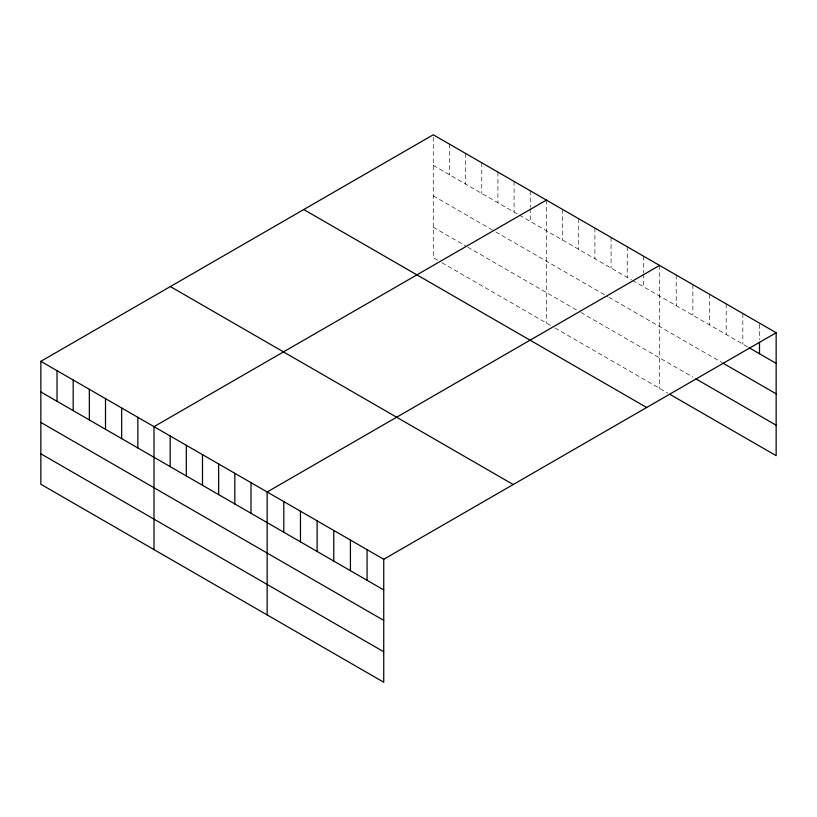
<?xml version="1.0" encoding="UTF-8"?>
<svg xmlns="http://www.w3.org/2000/svg" width="817" height="817" viewBox="0 0 817 817"><rect width="100%" height="100%" fill="white"/><g stroke="black" fill="none" stroke-linecap="round" stroke-linejoin="round"><path stroke-width="0.61" stroke-dasharray="4.08 3.06" d="M433.265 165.402L518.397 214.554M519.479 215.177L631.551 279.874M632.634 280.497L748.045 347.133M433.265 195.866L494.693 231.323M495.766 231.946L607.848 296.653M608.92 297.276L722.024 362.574M433.265 227.249L465.598 245.907M467.753 247.153L578.742 311.236M580.897 312.482L692.877 377.127M437.575 260.194L433.265 257.712L433.265 134.774M441.885 262.686L550.729 325.523M555.039 328.015L667.898 393.171M759.493 324.39L759.493 339.709M742.837 313.503L742.837 344.131M726.19 303.883L726.19 334.521M709.534 294.273L709.534 324.9M692.877 284.653L692.877 315.28M676.221 275.043L676.221 305.67M659.574 265.423L659.574 388.361M643.408 256.089L643.408 272.684M643.408 273.961L643.408 286.726M627.242 246.765L627.242 277.392M611.075 237.43L611.075 268.058M594.909 228.096L594.909 258.723M578.742 218.762L578.742 249.389M562.586 209.428L562.586 240.055M546.42 200.094L546.42 323.032M530.253 190.77L530.253 207.355M530.253 208.631L530.253 221.397M514.087 181.435L514.087 212.063M497.921 172.101L497.921 202.728M481.764 162.767L481.764 193.394M465.598 153.433L465.598 184.06M449.432 144.098L449.432 174.736"/><path stroke-width="1.23" d="M40.85 361.328L383.735 559.288L383.735 682.226L40.85 484.267L40.85 361.328L433.265 134.774L776.15 332.733L776.15 455.672L669.981 394.376M546.42 200.094L154.005 426.658L154.005 549.596M659.574 265.423L267.149 491.987L267.149 614.925M383.735 559.288L776.15 332.733M749.087 347.736L776.15 363.361M723.065 363.177L776.15 393.825M696.002 378.935L776.15 425.208M303.771 209.54L646.656 407.499M170.345 286.563L513.229 484.532M40.85 391.956L383.735 589.925M40.85 422.42L383.735 620.379M40.85 453.803L383.735 651.772M759.493 342.262L759.493 353.751M367.078 549.678L367.078 580.305M350.422 540.057L350.422 570.695M333.775 530.447L333.775 561.075M317.119 520.827L317.119 551.465M300.462 511.217L300.462 541.845M283.805 501.597L283.805 532.224M250.993 482.653L250.993 513.28M234.826 473.319L234.826 503.946M218.66 463.985L218.66 494.612M202.493 454.65L202.493 485.288M186.327 445.326L186.327 475.954M170.171 435.992L170.171 466.619M137.838 417.324L137.838 447.951M121.672 407.989L121.672 438.617M105.505 398.655L105.505 429.293M89.339 389.331L89.339 419.958M73.183 379.997L73.183 410.624M57.016 370.663L57.016 401.29"/></g></svg>
